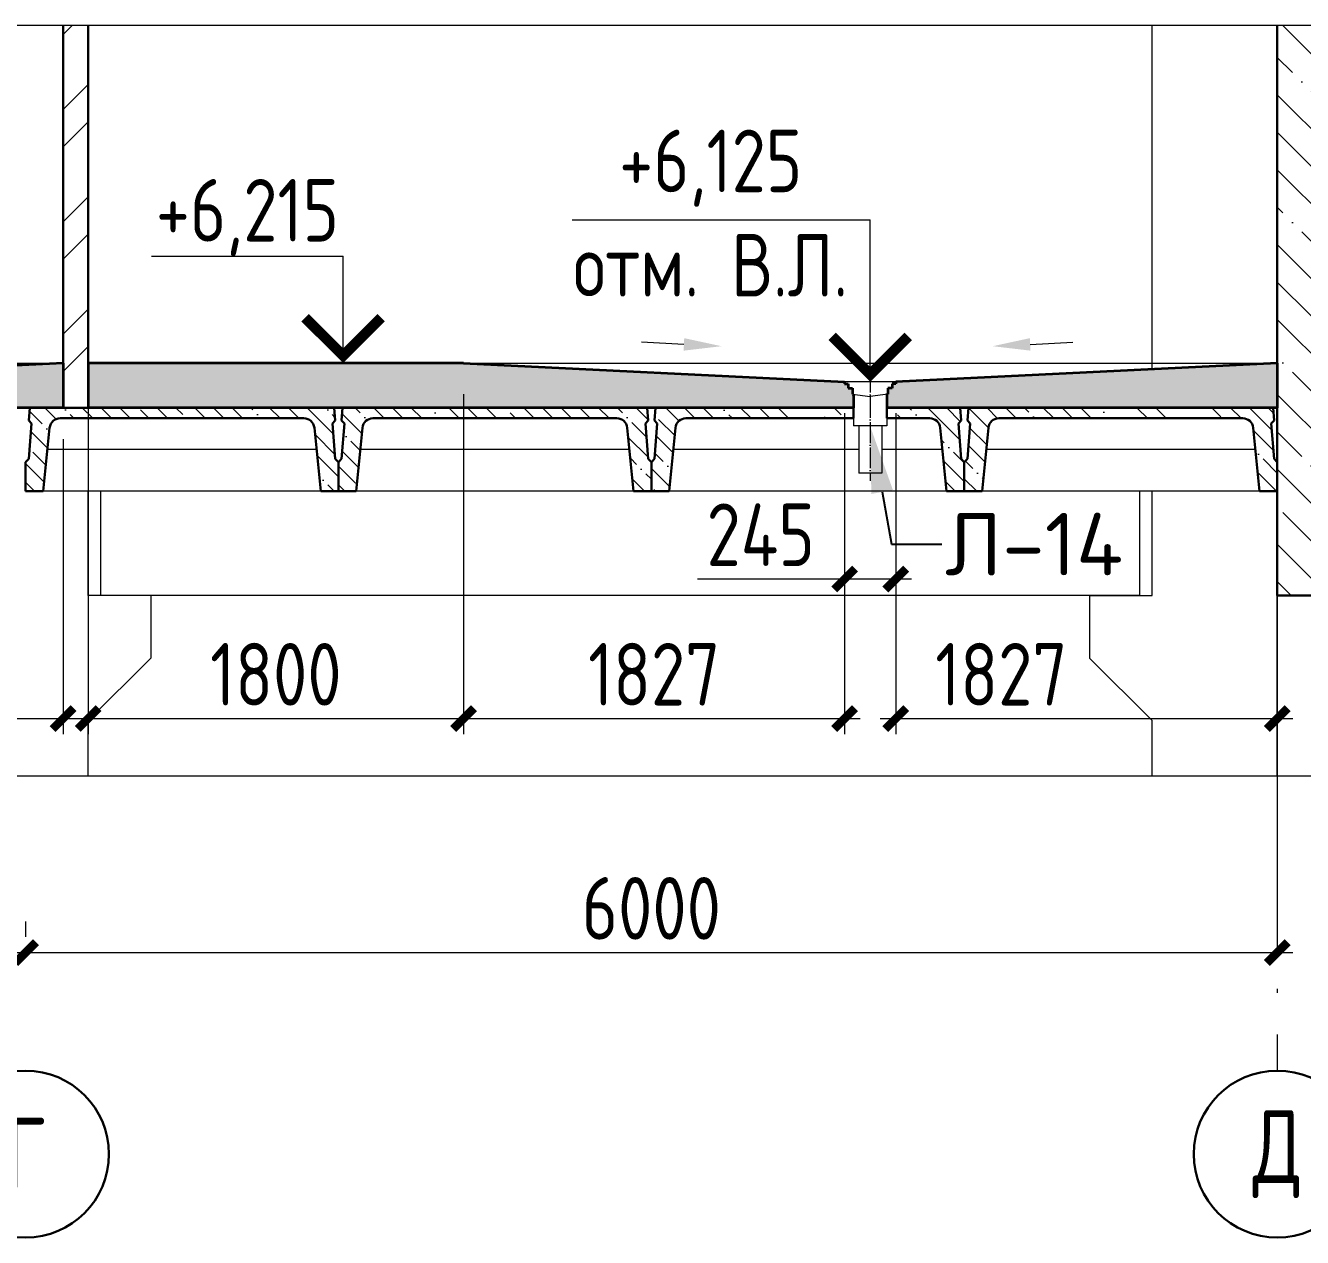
# Model space of a CAD drawing. Extents: x -965262 to 1142518, y -357520 to 71675.
# Drawn here: x 606110 to 612231, y -215166 to -209353 of the extents above; entities that cross this region are included whole.
import ezdxf
from ezdxf import colors
from ezdxf.entities.mleader import LeaderData, LeaderLine
from ezdxf.math import Vec2, Vec3

# ---------------------------------------------------------------- set-up
doc = ezdxf.new("R2010")
doc.units = 0
doc.header["$LTSCALE"] = 10
doc.linetypes.add('DOTE', pattern=[2.42, 2, -0.2, 0.02, -0.2])
doc.layers.get('0').update_dxf_attribs({"linetype": 'CONTINUOUS', "lineweight": 30})
doc.layers.get('Defpoints').update_dxf_attribs({"linetype": 'CONTINUOUS'})
doc.layers.add('DOTE', color=7, linetype='DOTE', lineweight=9)
doc.layers.add('полы', color=3, linetype='CONTINUOUS', lineweight=35)
doc.styles.add('GOST 2.304', font='isocpeur.ttf', dxfattribs={"width": 0.75, "height": 250})
doc.styles.get("Standard").update_dxf_attribs({"font": 'isocpeur.ttf', "height": 300})
doc.styles.add('ГОСТ 2м', font='isocpeur.ttf', dxfattribs={"width": 0.8, "height": 250})
doc.dimstyles.new('ГОСТ 2м', dxfattribs={"dimtxt": 250, "dimasz": 100, "dimexe": 75, "dimexo": 150, "dimgap": 62.5, "dimtad": 1, "dimdec": 0, "dimtxsty": 'ГОСТ 2м', "dimblk": 'ARCHTICK', "dimcen": 150, "dimdle": 75, "dimclrd": 256, "dimclre": 256, "dimclrt": 256, "dimadec": 0, "dimazin": 0, "dimtfac": 1, "dimtdec": 0, "dimtmove": 0, "dimatfit": 3, "dimldrblk": 'OBLIQUE', "dimfxl": 1, "dimlwd": 15, "dimlwe": 15, "dimarcsym": 0})

# ---------------------------------------------------------------- blocks, each defined once
blk = doc.blocks.new('y')
at = {"lineweight": 15}
h = blk.add_hatch(dxfattribs=at)
h.set_pattern_fill('ANSI35', color=256, scale=20, angle=90, style=0)
h.set_pattern_definition([(135, (-71939.62, 175751.51), (-89.80256, -89.80256), []), (135, (-71939.62, 175841.31), (-89.80256, -89.80256), [158.75, -31.75, 0, -31.75])])
edge = h.paths.add_edge_path()
edge.add_ellipse((16945.9, 173767.8), major_axis=(35.4, 35.4), ratio=1, start_angle=45, end_angle=129.28941)
edge.add_line((16896.2, 173772.8), (16865.7, 173467.8))
edge.add_line((16865.7, 173467.8), (16780.7, 173467.8))
edge.add_line((16780.7, 173467.8), (16780.7, 173607.8))
edge.add_line((16780.7, 173607.8), (16795.8, 173622.8))
edge.add_line((16795.8, 173622.8), (16808.9, 173792.8))
edge.add_line((16808.9, 173792.8), (16796.1, 173807.8))
edge.add_line((16796.1, 173807.8), (16800.7, 173867.8))
edge.add_line((16800.7, 173867.8), (18260.7, 173867.8))
edge.add_line((18260.7, 173867.8), (18265.3, 173807.8))
edge.add_line((18265.3, 173807.8), (18252.4, 173792.8))
edge.add_line((18252.4, 173792.8), (18265.5, 173622.8))
edge.add_line((18265.5, 173622.8), (18280.7, 173607.8))
edge.add_line((18280.7, 173607.8), (18280.7, 173467.8))
edge.add_line((18280.7, 173467.8), (18195.7, 173467.8))
edge.add_line((18195.7, 173467.8), (18165.2, 173772.8))
edge.add_ellipse((18115.4, 173767.8), major_axis=(-35.4, 35.4), ratio=1, start_angle=230.71059, end_angle=315)
edge.add_line((18115.4, 173817.8), (16945.9, 173817.8))
h.paths.add_polyline_path([(17610.7, 173817.8), (17450.7, 173817.8), (17450.7, 173867.8), (17610.7, 173867.8)], flags=17)
h.paths.add_polyline_path([(17960.7, 173817.8), (17800.7, 173817.8), (17800.7, 173867.8), (17960.7, 173867.8)], flags=17)
for p, q in [((16800.7, 173867.8), (16796.1, 173807.8)), ((18260.7, 173867.8), (16800.7, 173867.8)), ((18260.7, 173867.8), (18265.3, 173807.8)), ((16808.9, 173792.8), (16795.8, 173622.8)), ((16808.9, 173792.8), (16796.1, 173807.8)), ((18115.4, 173817.8), (16945.9, 173817.8)), ((18252.4, 173792.8), (18265.3, 173807.8)), ((18252.4, 173792.8), (18265.5, 173622.8)), ((16896.2, 173772.8), (16865.7, 173467.8)), ((18165.2, 173772.8), (18195.7, 173467.8)), ((16780.7, 173607.8), (16795.8, 173622.8)), ((16780.7, 173607.8), (16780.7, 173467.8)), ((18280.7, 173607.8), (18265.5, 173622.8)), ((18280.7, 173607.8), (18280.7, 173467.8)), ((18280.7, 173607.8), (18280.7, 173467.8)), ((16780.7, 173467.8), (16865.7, 173467.8)), ((18280.7, 173467.8), (18195.7, 173467.8))]:
    blk.add_line(p, q)
for p, q in [((18175.7, 173667.8), (16885.7, 173667.8)), ((18195.7, 173467.8), (16865.7, 173467.8))]:
    blk.add_line(p, q, dxfattribs=at)
for centre, start, end in [((16945.9, 173767.8), 90, 174.28941), ((18115.4, 173767.8), 5.71059, 90)]:
    blk.add_arc(centre, 50, start, end)
blk = doc.blocks.new('_ArchTick')
at = {"color": 0, "linetype": 'ByBlock', "lineweight": 0, "const_width": 0.4}
blk.add_lwpolyline([(-0.5, -0.5), (0.5, 0.5)], dxfattribs=at)
blk = doc.blocks.new('*D2132')
at = {"lineweight": 15, "ltscale": 100, "transparency": 16777216}
for p, q in [((606109.5, -213649.9), (606109.5, -213724.9)), ((612109.5, -213649.9), (612109.5, -213724.9)), ((606034.5, -213799.9), (612184.5, -213799.9))]:
    blk.add_line(p, q, dxfattribs=at)
at = {"layer": 'Defpoints', "color": 0, "lineweight": 15, "ltscale": 100, "transparency": 16777216}
for p in [(606109.5, -213799.9), (612109.5, -213799.9), (612109.5, -213799.9)]:
    blk.add_point(p, dxfattribs=at)
at = {"lineweight": 15, "ltscale": 100, "transparency": 16777216, "xscale": 100, "yscale": 100, "zscale": 100, "rotation": 180}
blk.add_blockref('_ArchTick', (606109.5, -213799.9), dxfattribs=at)
at = {"lineweight": 15, "ltscale": 100, "transparency": 16777216, "xscale": 100, "yscale": 100, "zscale": 100}
blk.add_blockref('_ArchTick', (612109.5, -213799.9), dxfattribs=at)
at = {"lineweight": 15, "ltscale": 100, "transparency": 16777216, "insert": (609109.5, -213587.4), "char_height": 250, "attachment_point": 5, "style": 'ГОСТ 2м'}
blk.add_mtext('{\\H1.2x;6000}', dxfattribs=at)
blk = doc.blocks.new('_Oblique')
at = {"color": 0, "linetype": 'ByBlock', "lineweight": -2}
blk.add_line((-0.5, -0.5), (0.5, 0.5), dxfattribs=at)
blk = doc.blocks.new('*D2133')
at = {"lineweight": 15, "ltscale": 100, "transparency": 16777216}
for p, q in [((600109.5, -213649.9), (600109.5, -213724.9)), ((606109.5, -213649.9), (606109.5, -213724.9)), ((600034.5, -213799.9), (606184.5, -213799.9))]:
    blk.add_line(p, q, dxfattribs=at)
at = {"layer": 'Defpoints', "color": 0, "lineweight": 15, "ltscale": 100, "transparency": 16777216}
for p in [(600109.5, -213799.9), (606109.5, -213799.9), (606109.5, -213799.9)]:
    blk.add_point(p, dxfattribs=at)
at = {"lineweight": 15, "ltscale": 100, "transparency": 16777216, "xscale": 100, "yscale": 100, "zscale": 100, "rotation": 180}
blk.add_blockref('_ArchTick', (600109.5, -213799.9), dxfattribs=at)
at = {"lineweight": 15, "ltscale": 100, "transparency": 16777216, "xscale": 100, "yscale": 100, "zscale": 100}
blk.add_blockref('_ArchTick', (606109.5, -213799.9), dxfattribs=at)
at = {"lineweight": 15, "ltscale": 100, "transparency": 16777216, "insert": (603109.5, -213587.4), "char_height": 250, "attachment_point": 5, "style": 'ГОСТ 2м'}
blk.add_mtext('{\\H1.2x;6000}', dxfattribs=at)
blk = doc.blocks.new('Тр-1-1')
at = {"lineweight": 15, "ltscale": 50}
for p, q in [((-899310.2, 883740.7), (-899310.2, 883730.7)), ((-899292.7, 883730.7), (-899292.7, 883710.7)), ((-899272.7, 883710.7), (-899272.7, 883680.7)), ((-899102.7, 883710.7), (-899102.7, 883680.7)), ((-899082.7, 883730.7), (-899082.7, 883710.7)), ((-899065.2, 883740.7), (-899065.2, 883730.7))]:
    blk.add_line(p, q, dxfattribs=at)
at = {"lineweight": 15, "ltscale": 10}
for p, q in [((-899065.2, 883740.7), (-899310.2, 883740.7)), ((-899310.2, 883730.7), (-899292.7, 883730.7)), ((-899292.7, 883710.7), (-899272.7, 883710.7)), ((-899082.7, 883710.7), (-899102.7, 883710.7)), ((-899082.7, 883730.7), (-899065.2, 883730.7))]:
    blk.add_line(p, q, dxfattribs=at)
at = {"lineweight": 15, "ltscale": 2.5}
for p in [(-899272.7, 883680.7), (-899102.7, 883680.7)]:
    blk.add_line(p, (-899187.7, 883670.7), dxfattribs=at)
at = {"lineweight": 15}
for p, q in [((-899267.7, 883680.1), (-899267.7, 883530.1)), ((-899107.7, 883680.1), (-899107.7, 883530.1)), ((-899107.7, 883530.1), (-899267.7, 883530.1)), ((-899242.7, 883530.1), (-899242.7, 883303.1)), ((-899132.7, 883530.1), (-899132.7, 883303.1)), ((-899132.7, 883303.1), (-899242.7, 883303.1))]:
    blk.add_line(p, q, dxfattribs=at)
at = {"layer": 'DOTE', "ltscale": 5}
blk.add_line((-899187.7, 883789), (-899187.7, 883265.4), dxfattribs=at)
blk = doc.blocks.new('*D2161')
at = {"lineweight": 15, "transparency": 16777216}
for p, q in [((604432, -211212), (604432, -212752.3)), ((606289.5, -211337), (606289.5, -212752.3)), ((604357, -212677.3), (606364.5, -212677.3))]:
    blk.add_line(p, q, dxfattribs=at)
at = {"layer": 'Defpoints', "color": 0, "lineweight": 15, "transparency": 16777216}
for p in [(604432, -211062), (606289.5, -211187), (606289.5, -212677.3)]:
    blk.add_point(p, dxfattribs=at)
at = {"lineweight": 15, "transparency": 16777216, "xscale": 100, "yscale": 100, "zscale": 100, "rotation": 180}
blk.add_blockref('_ArchTick', (604432, -212677.3), dxfattribs=at)
at = {"lineweight": 15, "transparency": 16777216, "xscale": 100, "yscale": 100, "zscale": 100}
blk.add_blockref('_ArchTick', (606289.5, -212677.3), dxfattribs=at)
at = {"lineweight": 15, "transparency": 16777216, "insert": (605040.5, -212464.8), "char_height": 250, "attachment_point": 5, "style": 'ГОСТ 2м'}
blk.add_mtext('{\\H1.2x;1857}', dxfattribs=at)
blk = doc.blocks.new('*D2162')
at = {"lineweight": 15, "transparency": 16777216}
for p, q in [((606409.5, -211122), (606409.5, -212752.3)), ((608209.5, -211122), (608209.5, -212752.3)), ((606334.5, -212677.3), (608284.5, -212677.3))]:
    blk.add_line(p, q, dxfattribs=at)
at = {"layer": 'Defpoints', "color": 0, "lineweight": 15, "transparency": 16777216}
for p in [(606409.5, -210972), (608209.5, -210972), (608209.5, -212677.3)]:
    blk.add_point(p, dxfattribs=at)
at = {"lineweight": 15, "transparency": 16777216, "xscale": 100, "yscale": 100, "zscale": 100, "rotation": 180}
blk.add_blockref('_ArchTick', (606409.5, -212677.3), dxfattribs=at)
at = {"lineweight": 15, "transparency": 16777216, "xscale": 100, "yscale": 100, "zscale": 100}
blk.add_blockref('_ArchTick', (608209.5, -212677.3), dxfattribs=at)
at = {"lineweight": 15, "transparency": 16777216, "insert": (607309.5, -212464.8), "char_height": 250, "attachment_point": 5, "style": 'ГОСТ 2м'}
blk.add_mtext('{\\H1.2x;1800}', dxfattribs=at)
blk = doc.blocks.new('*D2163')
at = {"lineweight": 15, "transparency": 16777216}
for p, q in [((608209.5, -211122), (608209.5, -212752.3)), ((610036, -211212), (610036, -212752.3)), ((608134.5, -212677.3), (610111, -212677.3))]:
    blk.add_line(p, q, dxfattribs=at)
at = {"layer": 'Defpoints', "color": 0, "lineweight": 15, "transparency": 16777216}
for p in [(608209.5, -210972), (610036, -211062), (610036, -212677.3)]:
    blk.add_point(p, dxfattribs=at)
at = {"lineweight": 15, "transparency": 16777216, "xscale": 100, "yscale": 100, "zscale": 100, "rotation": 180}
blk.add_blockref('_ArchTick', (608209.5, -212677.3), dxfattribs=at)
at = {"lineweight": 15, "transparency": 16777216, "xscale": 100, "yscale": 100, "zscale": 100}
blk.add_blockref('_ArchTick', (610036, -212677.3), dxfattribs=at)
at = {"lineweight": 15, "transparency": 16777216, "insert": (609122.8, -212464.8), "char_height": 250, "attachment_point": 5, "style": 'ГОСТ 2м'}
blk.add_mtext('{\\H1.2x;1827}', dxfattribs=at)
blk = doc.blocks.new('*D2164')
at = {"lineweight": 15, "transparency": 16777216}
for p, q in [((610036, -211212), (610036, -212083.1)), ((610281, -211212), (610281, -212083.1)), ((610036, -212008.1), (609331, -212008.1)), ((610356, -212008.1), (610036, -212008.1))]:
    blk.add_line(p, q, dxfattribs=at)
at = {"layer": 'Defpoints', "color": 0, "lineweight": 15, "transparency": 16777216}
for p in [(610036, -211062), (610281, -211062), (610036, -212008.1)]:
    blk.add_point(p, dxfattribs=at)
at = {"lineweight": 15, "transparency": 16777216, "xscale": 100, "yscale": 100, "zscale": 100, "rotation": 180}
blk.add_blockref('_ArchTick', (610036, -212008.1), dxfattribs=at)
at = {"lineweight": 15, "transparency": 16777216, "xscale": 100, "yscale": 100, "zscale": 100}
blk.add_blockref('_ArchTick', (610281, -212008.1), dxfattribs=at)
at = {"lineweight": 15, "transparency": 16777216, "insert": (609633.5, -211795.6), "char_height": 250, "attachment_point": 5, "style": 'ГОСТ 2м'}
blk.add_mtext('{\\H1.2x;245}', dxfattribs=at)
blk = doc.blocks.new('*D2165')
at = {"lineweight": 15, "transparency": 16777216}
for p, q in [((610281, -211212), (610281, -212752.3)), ((612109.5, -211337), (612109.5, -212752.3)), ((610206, -212677.3), (612184.5, -212677.3))]:
    blk.add_line(p, q, dxfattribs=at)
at = {"layer": 'Defpoints', "color": 0, "lineweight": 15, "transparency": 16777216}
for p in [(610281, -211062), (612109.5, -211187), (612109.5, -212677.3)]:
    blk.add_point(p, dxfattribs=at)
at = {"lineweight": 15, "transparency": 16777216, "xscale": 100, "yscale": 100, "zscale": 100, "rotation": 180}
blk.add_blockref('_ArchTick', (610281, -212677.3), dxfattribs=at)
at = {"lineweight": 15, "transparency": 16777216, "xscale": 100, "yscale": 100, "zscale": 100}
blk.add_blockref('_ArchTick', (612109.5, -212677.3), dxfattribs=at)
at = {"lineweight": 15, "transparency": 16777216, "insert": (610787, -212464.8), "char_height": 250, "attachment_point": 5, "style": 'ГОСТ 2м'}
blk.add_mtext('{\\H1.2x;1827}', dxfattribs=at)

msp = doc.modelspace()

# ---------------------------------------------------------------- hatches: boundary and pattern name
at = {"lineweight": 15}
h = msp.add_hatch(dxfattribs=at)
h.set_pattern_fill('ANSI32', color=256, scale=40)
h.set_pattern_definition([(45, (606357.9, -209148.55), (-269.41, 269.41), []), (45, (606537.5, -209148.55), (-269.41, 269.41), [])])
h.paths.add_polyline_path([(606409.5, -209353), (606289.5, -209353), (606289.5, -209353), (606409.5, -209353)], flags=17)
h.paths.add_polyline_path([(606409.5, -209353), (606289.5, -209353), (606289.5, -211187), (606409.5, -211187)])
h = msp.add_hatch(dxfattribs=at)
h.set_pattern_fill('ANSI35', color=256, scale=40, angle=90)
h.set_pattern_definition([(135, (612226.87, -209084.88), (-179.605, -179.605), []), (135, (612226.87, -208905.28), (-179.605, -179.605), [317.5, -63.5, 0, -63.5])])
h.paths.add_polyline_path([(612409.5, -209353), (612109.5, -209353), (612109.5, -209353), (612409.5, -209353)], flags=17)
h.paths.add_polyline_path([(612409.5, -209353), (612109.5, -209353), (612109.5, -210287), (612409.5, -210287)])
h.paths.add_polyline_path([(612409.5, -210287), (612109.5, -210287), (612109.5, -212087), (612409.5, -212087)])
at = {"lineweight": 0}
h = msp.add_hatch(dxfattribs=at)
h.set_pattern_fill('ANSI35', color=256, scale=20, angle=90, style=0)
h.set_pattern_definition([(135, (589328.86, -385054.77), (-89.80256, -89.80256), []), (135, (589328.86, -384964.97), (-89.80256, -89.80256), [158.75, -31.75, 0, -31.75])])
edge = h.paths.add_edge_path()
edge.add_ellipse((606274.8, -211287), major_axis=(35.4, 35.4), ratio=1, start_angle=45, end_angle=129.28941)
edge.add_line((606225, -211282), (606194.5, -211587))
edge.add_line((606194.5, -211587), (606109.5, -211587))
edge.add_line((606109.5, -211587), (606109.5, -211447))
edge.add_line((606109.5, -211447), (606124.7, -211432))
edge.add_line((606124.7, -211432), (606137.8, -211262))
edge.add_line((606137.8, -211262), (606124.9, -211247))
edge.add_line((606124.9, -211247), (606129.5, -211187))
edge.add_line((606129.5, -211187), (607589.5, -211187))
edge.add_line((607589.5, -211187), (607594.2, -211247))
edge.add_line((607594.2, -211247), (607581.3, -211262))
edge.add_line((607581.3, -211262), (607594.4, -211432))
edge.add_line((607594.4, -211432), (607609.5, -211447))
edge.add_line((607609.5, -211447), (607609.5, -211587))
edge.add_line((607609.5, -211587), (607524.5, -211587))
edge.add_line((607524.5, -211587), (607494, -211282))
edge.add_ellipse((607444.3, -211287), major_axis=(-35.4, 35.4), ratio=1, start_angle=230.71059, end_angle=315)
edge.add_line((607444.3, -211237), (606274.8, -211237))
at = {"lineweight": 15}
h = msp.add_hatch(dxfattribs=at)
h.set_pattern_fill('ANSI35', color=256, scale=20, angle=90, style=0)
h.set_pattern_definition([(135, (499389.25, -209303.27), (-89.80256, -89.80256), []), (135, (499389.25, -209213.46), (-89.80256, -89.80256), [158.75, -31.75, 0, -31.75])])
edge = h.paths.add_edge_path()
edge.add_ellipse((607774.8, -211287), major_axis=(35.4, 35.4), ratio=1, start_angle=45, end_angle=129.28941)
edge.add_line((607725, -211282), (607694.5, -211587))
edge.add_line((607694.5, -211587), (607609.5, -211587))
edge.add_line((607609.5, -211587), (607609.5, -211447))
edge.add_line((607609.5, -211447), (607624.7, -211432))
edge.add_line((607624.7, -211432), (607637.8, -211262))
edge.add_line((607637.8, -211262), (607624.9, -211247))
edge.add_line((607624.9, -211247), (607629.5, -211187))
edge.add_line((607629.5, -211187), (609089.5, -211187))
edge.add_line((609089.5, -211187), (609094.2, -211247))
edge.add_line((609094.2, -211247), (609081.3, -211262))
edge.add_line((609081.3, -211262), (609094.4, -211432))
edge.add_line((609094.4, -211432), (609109.5, -211447))
edge.add_line((609109.5, -211447), (609109.5, -211587))
edge.add_line((609109.5, -211587), (609024.5, -211587))
edge.add_line((609024.5, -211587), (608994, -211282))
edge.add_ellipse((608944.3, -211287), major_axis=(-35.4, 35.4), ratio=1, start_angle=230.71059, end_angle=315)
edge.add_line((608944.3, -211237), (607774.8, -211237))
h.paths.add_polyline_path([(608279.5, -211237), (608279.5, -211187)], flags=17)
h = msp.add_hatch(dxfattribs=at)
h.set_pattern_fill('ANSI35', color=256, scale=20, angle=90, style=0)
h.set_pattern_definition([(135, (610109.42, -211220.28), (-89.803, -89.803), []), (135, (610109.42, -211130.48), (-89.803, -89.803), [158.75, -31.75, 0, -31.75])])
h.paths.add_polyline_path([(610238.5, -211187), (610078.5, -211187), (610078.5, -211237), (610238.5, -211237)], flags=16)
h.paths.add_polyline_path([(610238.5, -211187), (610238.5, -211187), (610238.5, -211237), (610238.5, -211237)], flags=16)
edge = h.paths.add_edge_path()
edge.add_ellipse((609274.8, -211287), major_axis=(35.4, 35.4), ratio=1, start_angle=45, end_angle=129.28941)
edge.add_line((609225, -211282), (609194.5, -211587))
edge.add_line((609194.5, -211587), (609109.5, -211587))
edge.add_line((609109.5, -211587), (609109.5, -211447))
edge.add_line((609109.5, -211447), (609124.7, -211432))
edge.add_line((609124.7, -211432), (609137.8, -211262))
edge.add_line((609137.8, -211262), (609124.9, -211247))
edge.add_line((609124.9, -211247), (609129.5, -211187))
edge.add_line((609129.5, -211187), (610589.5, -211187))
edge.add_line((610589.5, -211187), (610594.2, -211247))
edge.add_line((610594.2, -211247), (610581.3, -211262))
edge.add_line((610581.3, -211262), (610594.4, -211432))
edge.add_line((610594.4, -211432), (610609.5, -211447))
edge.add_line((610609.5, -211447), (610609.5, -211587))
edge.add_line((610609.5, -211587), (610524.5, -211587))
edge.add_line((610524.5, -211587), (610494, -211282))
edge.add_ellipse((610444.3, -211287), major_axis=(-35.4, 35.4), ratio=1, start_angle=230.71059, end_angle=315)
edge.add_line((610444.3, -211237), (609274.8, -211237))
h.paths.add_polyline_path([(609939.5, -211237), (609779.5, -211237), (609779.5, -211187), (609939.5, -211187)], flags=17)
h.paths.add_polyline_path([(610289.5, -211237), (610238.5, -211237), (610238.5, -211187), (610289.5, -211187)], flags=17)
at = {"layer": 'полы', "lineweight": 15}
h = msp.add_hatch(dxfattribs=at)
h.set_pattern_fill('ANSI35', color=256, scale=40)
h.set_pattern_definition([(45, (519613.17, -222609.96), (-179.6051, 179.6051), []), (45, (519792.77, -222609.96), (-179.6051, 179.6051), [317.5, -63.5, 0, -63.5])])
h.paths.add_polyline_path([(594109.5, -210975.5), (591773.5, -211016.9), (588597.5, -211016.9), (588109.5, -210972), (588109.5, -211187), (594109.5, -211187)])
h.paths.add_polyline_path([(594209.5, -210973.7), (594109.5, -210975.5), (594109.5, -211187), (594209.5, -211187)])
h.paths.add_polyline_path([(598199.5, -210972), (594329.5, -210972), (594329.5, -211187), (598199.5, -211187)])
h.paths.add_polyline_path([(600109.5, -211016.5), (598319.5, -210972), (598319.5, -211187), (599279.5, -211187), (600109.5, -211187)])
h.paths.add_polyline_path([(601954.5, -211072), (601937, -211072), (601937, -211062), (600109.5, -211016.5), (600109.5, -211187), (601979.5, -211187), (601979.5, -211122.6), (601974.5, -211122), (601974.5, -211092), (601954.5, -211092)])
h.paths.add_polyline_path([(603159.5, -210972), (602182, -211062), (602182, -211072), (602164.5, -211072), (602164.5, -211092), (602144.5, -211092), (602144.5, -211122), (602139.5, -211122.6), (602139.5, -211187), (602279.5, -211187), (603159.5, -211187)])
h.paths.add_polyline_path([(604204.5, -211072), (604187, -211072), (604187, -211062), (603279.5, -210972), (603279.5, -211187), (604229.5, -211187), (604229.5, -211122.6), (604224.5, -211122), (604224.5, -211092), (604204.5, -211092)])
h.paths.add_polyline_path([(606109.5, -210980.7), (604432, -211062), (604432, -211072), (604414.5, -211072), (604414.5, -211092), (604394.5, -211092), (604394.5, -211122), (604389.5, -211122.6), (604389.5, -211187), (604529.5, -211187), (604589.5, -211187), (606109.5, -211187)])
h.paths.add_polyline_path([(606289.5, -210972), (606109.5, -210980.7), (606109.5, -211187), (606289.5, -211187)])
h.paths.add_polyline_path([(610073.5, -211092), (610053.5, -211092), (610053.5, -211072), (610036, -211072), (610036, -211062), (608209.5, -210972), (606409.5, -210972), (606409.5, -211187), (607589.5, -211187), (610078.5, -211187), (610078.5, -211122.6), (610073.5, -211122)])
h.paths.add_polyline_path([(612109.5, -210972), (610281, -211062), (610281, -211072), (610263.5, -211072), (610263.5, -211092), (610243.5, -211092), (610243.5, -211122), (610238.5, -211122.6), (610238.5, -211187), (610589.5, -211187), (612109.5, -211187)])

# ---------------------------------------------------------------- linework, layer by layer
at = {"color": 5, "lineweight": 15, "ltscale": 10, "extrusion": (-1.83697e-16, -1, 0)}
for p, q in [((612919.5, -209353, 9801.8), (600359.5, -209353, 9801.8)), ((612919.5, -212953, 9801.8), (600359.5, -212953, 9801.8))]:
    msp.add_line(p, q, dxfattribs=at)
at = {"ltscale": 100}
for p, q in [((606289.5, -209353, 9801.8), (606289.5, -211187, 9801.8)), ((606409.5, -209353, 9801.8), (606409.5, -211187, 9801.8)), ((612109.5, -209353, 9801.8), (612109.5, -212087, 9801.8))]:
    msp.add_line(p, q, dxfattribs=at)
at = {"lineweight": 15}
for p, q in [((606409.5, -210972, 9801.8), (606409.5, -209353, 9801.8)), ((611509.5, -211001.5, 9801.8), (611509.5, -209353, 9801.8)), ((610158.5, -211062, 9801.8), (610158.5, -210285.3, 9801.8)), ((607631.6, -210972, 9801.8), (607631.6, -210458.9, 9801.8)), ((609004.5, -211387, 9801.8), (607714.5, -211387, 9801.8)), ((610103.5, -211387, 9801.8), (609214.5, -211387, 9801.8)), ((610504.5, -211387, 9801.8), (610213.5, -211387, 9801.8)), ((606409.5, -212087, 9801.8), (606409.5, -211587, 9801.8)), ((611449.5, -211587, 9801.8), (606469.5, -211587, 9801.8)), ((606469.5, -211587, 9801.8), (606469.5, -211787, 9801.8)), ((609024.5, -211587, 9801.8), (607694.5, -211587, 9801.8)), ((610524.5, -211587, 9801.8), (609194.5, -211587, 9801.8)), ((611449.5, -211587, 9801.8), (611449.5, -211787, 9801.8)), ((611509.5, -212087, 9801.8), (611509.5, -211587, 9801.8)), ((606469.5, -211787, 9801.8), (606469.5, -212087, 9801.8)), ((611449.5, -211787, 9801.8), (611449.5, -212087, 9801.8)), ((606709.5, -212087, 9801.8), (606409.5, -212087, 9801.8)), ((611449.5, -212087, 9801.8), (606469.5, -212087, 9801.8)), ((606709.5, -212087, 9801.8), (606709.5, -212387, 9801.8)), ((606709.5, -212087, 9801.8), (606709.5, -212371.4, 9801.8)), ((611209.5, -212087, 9801.8), (611209.5, -212387, 9801.8)), ((611209.5, -212087, 9801.8), (611209.5, -212371.4, 9801.8)), ((611209.5, -212087, 9801.8), (611509.5, -212087, 9801.8)), ((612109.5, -212953, 9801.8), (612109.5, -212087, 9801.8)), ((606409.5, -212687, 9801.8), (606709.5, -212387, 9801.8)), ((611509.5, -212687, 9801.8), (611209.5, -212387, 9801.8)), ((606409.5, -212953, 9801.8), (606409.5, -212687, 9801.8)), ((611509.5, -212953, 9801.8), (611509.5, -212687, 9801.8))]:
    msp.add_line(p, q, dxfattribs=at)
for p, q in [((612109.5, -210287, 9801.8), (612109.5, -209353, 9801.8)), ((612109.5, -212087, 9801.8), (612109.5, -210287, 9801.8)), ((604389.5, -211187, 9801.8), (610078.5, -211187, 9801.8)), ((606129.5, -211187, 9801.8), (606124.9, -211247, 9801.8)), ((607589.5, -211187, 9801.8), (606129.5, -211187, 9801.8)), ((607589.5, -211187, 9801.8), (607594.2, -211247, 9801.8)), ((607629.5, -211187, 9801.8), (607624.9, -211247, 9801.8)), ((608279.5, -211187, 9801.8), (607629.5, -211187, 9801.8)), ((609089.5, -211187, 9801.8), (608439.5, -211187, 9801.8)), ((609089.5, -211187, 9801.8), (609094.2, -211247, 9801.8)), ((609129.5, -211187, 9801.8), (609124.9, -211247, 9801.8)), ((610078.5, -211187, 9801.8), (609129.5, -211187, 9801.8)), ((610078.5, -211187, 9801.8), (609959.5, -211187, 9801.8)), ((610078.5, -211187, 9801.8), (610078.5, -211237, 9801.8)), ((610238.5, -211187, 9801.8), (610238.5, -211237, 9801.8)), ((610589.5, -211187, 9801.8), (610238.5, -211187, 9801.8)), ((610238.5, -211187, 9801.8), (612109.5, -211187, 9801.8)), ((610589.5, -211187, 9801.8), (610594.2, -211247, 9801.8)), ((606137.8, -211262, 9801.8), (606124.7, -211432, 9801.8)), ((606137.8, -211262, 9801.8), (606124.9, -211247, 9801.8)), ((606225, -211282, 9801.8), (606194.5, -211587, 9801.8)), ((607444.3, -211237, 9801.8), (606274.8, -211237, 9801.8)), ((607494, -211282, 9801.8), (607524.5, -211587, 9801.8)), ((607581.3, -211262, 9801.8), (607594.2, -211247, 9801.8)), ((607581.3, -211262, 9801.8), (607594.4, -211432, 9801.8)), ((607637.8, -211262, 9801.8), (607624.7, -211432, 9801.8)), ((607637.8, -211262, 9801.8), (607624.9, -211247, 9801.8)), ((607725, -211282, 9801.8), (607694.5, -211587, 9801.8)), ((608944.3, -211237, 9801.8), (607774.8, -211237, 9801.8)), ((608994, -211282, 9801.8), (609024.5, -211587, 9801.8)), ((609081.3, -211262, 9801.8), (609094.2, -211247, 9801.8)), ((609081.3, -211262, 9801.8), (609094.4, -211432, 9801.8)), ((609137.8, -211262, 9801.8), (609124.7, -211432, 9801.8)), ((609137.8, -211262, 9801.8), (609124.9, -211247, 9801.8)), ((609225, -211282, 9801.8), (609194.5, -211587, 9801.8)), ((610078.5, -211237, 9801.8), (609274.8, -211237, 9801.8)), ((610444.3, -211237, 9801.8), (610238.5, -211237, 9801.8)), ((610494, -211282, 9801.8), (610524.5, -211587, 9801.8)), ((610581.3, -211262, 9801.8), (610594.2, -211247, 9801.8)), ((610581.3, -211262, 9801.8), (610594.4, -211432, 9801.8)), ((606109.5, -211447, 9801.8), (606124.7, -211432, 9801.8)), ((606109.5, -211447, 9801.8), (606109.5, -211587, 9801.8)), ((606109.5, -211447, 9801.8), (606109.5, -211587, 9801.8)), ((607609.5, -211447, 9801.8), (607594.4, -211432, 9801.8)), ((607609.5, -211447, 9801.8), (607624.7, -211432, 9801.8)), ((607609.5, -211447, 9801.8), (607609.5, -211587, 9801.8)), ((607609.5, -211447, 9801.8), (607609.5, -211587, 9801.8)), ((607609.5, -211447, 9801.8), (607609.5, -211587, 9801.8)), ((609109.5, -211447, 9801.8), (609094.4, -211432, 9801.8)), ((609109.5, -211447, 9801.8), (609124.7, -211432, 9801.8)), ((609109.5, -211447, 9801.8), (609109.5, -211587, 9801.8)), ((609109.5, -211447, 9801.8), (609109.5, -211587, 9801.8)), ((609109.5, -211447, 9801.8), (609109.5, -211587, 9801.8)), ((610609.5, -211447, 9801.8), (610594.4, -211432, 9801.8)), ((610609.5, -211447, 9801.8), (610609.5, -211587, 9801.8)), ((610609.5, -211447, 9801.8), (610609.5, -211587, 9801.8)), ((606109.5, -211587, 9801.8), (606194.5, -211587, 9801.8)), ((607609.5, -211587, 9801.8), (607524.5, -211587, 9801.8)), ((607609.5, -211587, 9801.8), (607694.5, -211587, 9801.8)), ((609109.5, -211587, 9801.8), (609024.5, -211587, 9801.8)), ((609109.5, -211587, 9801.8), (609194.5, -211587, 9801.8)), ((610609.5, -211587, 9801.8), (610524.5, -211587, 9801.8)), ((612109.5, -212087, 9801.8), (612409.5, -212087, 9801.8))]:
    msp.add_line(p, q)
at = {"lineweight": 15, "ltscale": 0.3}
for p, q in [((608729.7, -210285.3, 9801.8), (610158.5, -210285.3, 9801.8)), ((606713.5, -210458.9, 9801.8), (607631.6, -210458.9, 9801.8))]:
    msp.add_line(p, q, dxfattribs=at)
at = {"lineweight": 15, "ltscale": 50}
for p, q in [((609265.6, -210882.6, 9801.8), (609061.8, -210872.5, 9801.8)), ((610925.4, -210882.6, 9801.8), (611129.1, -210872.5, 9801.8))]:
    msp.add_line(p, q, dxfattribs=at)
at = {"lineweight": 0}
for p, q in [((607504.5, -211387, 9801.8), (606214.5, -211387, 9801.8)), ((607524.5, -211587, 9801.8), (606194.5, -211587, 9801.8))]:
    msp.add_line(p, q, dxfattribs=at)
at = {"lineweight": 15, "const_width": 50, "elevation": 9801.8}
for points in [[(607449.3, -210754.3), (607631.6, -210936.6), (607813.9, -210754.3)], [(609976.2, -210844.3), (610158.5, -211026.6), (610340.9, -210844.3)]]:
    msp.add_lwpolyline(points, dxfattribs=at)
for centre, start, end in [((606274.8, -211287, 9801.8), 90, 174.28941), ((607444.3, -211287, 9801.8), 5.71059, 90), ((607774.8, -211287, 9801.8), 90, 174.28941), ((608944.3, -211287, 9801.8), 5.71059, 90), ((609274.8, -211287, 9801.8), 90, 174.28941), ((610444.3, -211287, 9801.8), 5.71059, 90)]:
    msp.add_arc(centre, 50, start, end)
at = {"lineweight": 15, "ltscale": 50}
for points in [[(609267, -210852.6, 9801.8), (609264.1, -210912.5, 9801.8), (609445.4, -210891.2, 9801.8)], [(610923.9, -210852.6, 9801.8), (610926.8, -210912.5, 9801.8), (610745.6, -210891.2, 9801.8)]]:
    msp.add_solid(points, dxfattribs=at)
at = {"layer": 'DOTE', "ltscale": 100}
msp.add_line((612109.5, -209353, 9801.8), (612109.5, -214366.3, 9801.8), dxfattribs=at)
at = {"layer": 'DOTE', "linetype": 'Continuous', "lineweight": 30}
for centre in [(606109.5, -214766.3, 9801.8), (612109.5, -214766.3, 9801.8)]:
    msp.add_circle(centre, 400, dxfattribs=at)
at = {"layer": 'полы', "lineweight": 15}
for p, q in [((603279.5, -210972, 9801.8), (606289.5, -210972, 9801.8)), ((608209.5, -210972, 9801.8), (612109.5, -210972, 9801.8))]:
    msp.add_line(p, q, dxfattribs=at)
at = {"layer": 'полы'}
for p, q in [((606289.5, -210972, 9801.8), (604432, -211062, 9801.8)), ((606289.5, -210972, 9801.8), (606289.5, -211187, 9801.8)), ((606409.5, -210972, 9801.8), (606409.5, -211187, 9801.8)), ((608209.5, -210972, 9801.8), (606409.5, -210972, 9801.8)), ((608209.5, -210972, 9801.8), (610036, -211062, 9801.8)), ((612109.5, -210972, 9801.8), (610281, -211062, 9801.8)), ((612109.5, -210972, 9801.8), (612109.5, -211187, 9801.8)), ((606289.5, -211187, 9801.8), (604389.5, -211187, 9801.8)), ((610078.5, -211187, 9801.8), (606409.5, -211187, 9801.8)), ((612109.5, -211187, 9801.8), (610238.5, -211187, 9801.8))]:
    msp.add_line(p, q, dxfattribs=at)
at = {"layer": 'полы', "ltscale": 50}
for p, q in [((610036, -211062, 9801.8), (610036, -211072, 9801.8)), ((610036, -211072, 9801.8), (610053.5, -211072, 9801.8)), ((610053.5, -211072, 9801.8), (610053.5, -211092, 9801.8)), ((610053.5, -211092, 9801.8), (610073.5, -211092, 9801.8)), ((610073.5, -211092, 9801.8), (610073.5, -211122, 9801.8)), ((610263.5, -211092, 9801.8), (610243.5, -211092, 9801.8)), ((610243.5, -211092, 9801.8), (610243.5, -211122, 9801.8)), ((610281, -211072, 9801.8), (610263.5, -211072, 9801.8)), ((610263.5, -211072, 9801.8), (610263.5, -211092, 9801.8)), ((610281, -211062, 9801.8), (610281, -211072, 9801.8)), ((610073.5, -211122, 9801.8), (610078.5, -211122.6, 9801.8)), ((610078.5, -211122.6, 9801.8), (610078.5, -211187, 9801.8)), ((610243.5, -211122, 9801.8), (610238.5, -211122.6, 9801.8)), ((610238.5, -211122.6, 9801.8), (610238.5, -211187, 9801.8))]:
    msp.add_line(p, q, dxfattribs=at)

# ---------------------------------------------------------------- block references
msp.add_blockref('Тр-1-1', (1509346.3, -1094802.7, 9801.8))
at = {"lineweight": 15}
msp.add_blockref('y', (593828.9, -385054.8, 9801.8), dxfattribs=at)

# ---------------------------------------------------------------- texts
at = {"char_height": 300, "attachment_point": 5, "style": 'GOST 2.304'}
for s, insert, width in [('{\\W0.8;+6,125\\Pотм. В.Л.}', (609393.9, -210252.5, 9801.8), 1670.673), ('{\\W0.8;+6,215}', (607173.1, -210274.2, 9801.8), 1200)]:
    msp.add_mtext(s, dxfattribs=dict(at, insert=insert, width=width))
at = {"layer": 'DOTE', "linetype": 'Continuous', "lineweight": 30, "ltscale": 100, "char_height": 350, "width": 800, "attachment_point": 5, "style": 'GOST 2.304'}
for s, insert in [('Г', (606109.5, -214766.3, 9801.8)), ('Д', (612109.5, -214766.3, 9801.8))]:
    msp.add_mtext(s, dxfattribs=dict(at, insert=insert))

# ---------------------------------------------------------------- dimensions: what is measured, and where the dimension line sits
at = {"lineweight": 15}
for base, p1, p2, text, picture, middle in [((608209.5, -212677.3, 9801.8), (606409.5, -210972, 9801.8), (608209.5, -210972, 9801.8), '{\\H1.2x;<>}', '*D2162', (607309.5, -212464.8, 9801.8)), ((610036, -212677.3, 9801.8), (608209.5, -210972, 9801.8), (610036, -211062, 9801.8), '{\\H1.2x;1827}', '*D2163', (609122.8, -212464.8, 9801.8)), ((610036, -212008.1, 9801.8), (610281, -211062, 9801.8), (610036, -211062, 9801.8), '{\\H1.2x;<>}', '*D2164', (609633.5, -211795.6, 9801.8))]:
    dim = msp.add_linear_dim(base=base, p1=p1, p2=p2, text=text, dimstyle='ГОСТ 2м', dxfattribs=at)
    dim.commit()
    dim.dimension.update_dxf_attribs({"geometry": picture, "text_midpoint": middle})
for base, p1, p2, text, picture, middle in [((606289.5377, -212677.3196, 9801.825), (604432.0381, -211061.9895, 9801.825), (606289.5377, -211186.9899, 9801.825), '{\\H1.2x;<>}', '*D2161', (605040.4794, -212677.3196, 9801.825)), ((612109.5, -212677.3, 9801.8), (610281, -211062, 9801.8), (612109.5, -211187, 9801.8), '{\\H1.2x;1827}', '*D2165', (610787, -212677.3, 9801.8))]:
    dim = msp.add_linear_dim(base=base, p1=p1, p2=p2, text=text, dimstyle='ГОСТ 2м', dxfattribs=at)
    dim.commit()
    dim.dimension.update_dxf_attribs({"geometry": picture, "text_midpoint": middle, "dimtype": 160})
at = {"lineweight": 15, "ltscale": 100}
for base, p1, p2, picture, middle in [((606109.5, -213799.9, 9801.8), (600109.5, -213799.9, 9801.8), (606109.5, -213799.9, 9801.8), '*D2133', (603109.5, -213587.4, 9801.8)), ((612109.5, -213799.9, 9801.8), (606109.5, -213799.9, 9801.8), (612109.5, -213799.9, 9801.8), '*D2132', (609109.5, -213587.4, 9801.8))]:
    dim = msp.add_linear_dim(base=base, p1=p1, p2=p2, text='{\\H1.2x;<>}', dimstyle='ГОСТ 2м', dxfattribs=at)
    dim.commit()
    dim.dimension.update_dxf_attribs({"geometry": picture, "text_midpoint": middle})

# ---------------------------------------------------------------- leaders
at = {"color": 5, "lineweight": 15}
ml = msp.add_multileader_mtext('Standard', dxfattribs=at)
ml.set_content('Л-14', color=5)
ml.set_leader_properties()
ml.build(insert=Vec2(0, 0))
ml.multileader.update_dxf_attribs({"has_text_frame": 1, "text_right_attachment_type": 6, "dogleg_length": 36, "arrow_head_size": 320})
ctx = ml.context
ctx.base_point, ctx.char_height, ctx.arrow_head_size, ctx.landing_gap_size, ctx.plane_origin = Vec3(610501.4, -211840.5, 9801.8), 300, 320, 16, Vec3(592830.3, -221816.6, 9801.8)
ctx.right_attachment = 6
notes = []
notes.append((ctx, [(0, (1, 1, 0), (610261, -211840.5, 9801.8), (1, 0), 240.3, [(0, [(610158.5, -211275.5, 9801.8)], 0, [])])]))
ctx.mtext.insert, ctx.mtext.width, ctx.mtext.defined_height, ctx.mtext.flow_direction = Vec3(610517.4, -211690.5, 9801.8), 784.788, 8690.9, 5
for ctx, leaders in notes:
    for number, flags, end, landing, length, lines in leaders:
        leader = LeaderData()
        leader.index, (leader.has_last_leader_line, leader.has_dogleg_vector, leader.attachment_direction) = number, flags
        leader.last_leader_point, leader.dogleg_vector, leader.dogleg_length = Vec3(end), Vec3(landing), length
        for number, points, colour, breaks in lines:
            line = LeaderLine()
            line.index, line.vertices, line.color, line.breaks = number, Vec3.list(points), colors.encode_raw_color(colour), breaks
            leader.lines.append(line)
        ctx.leaders.append(leader)

doc.saveas('drawing.dxf')
